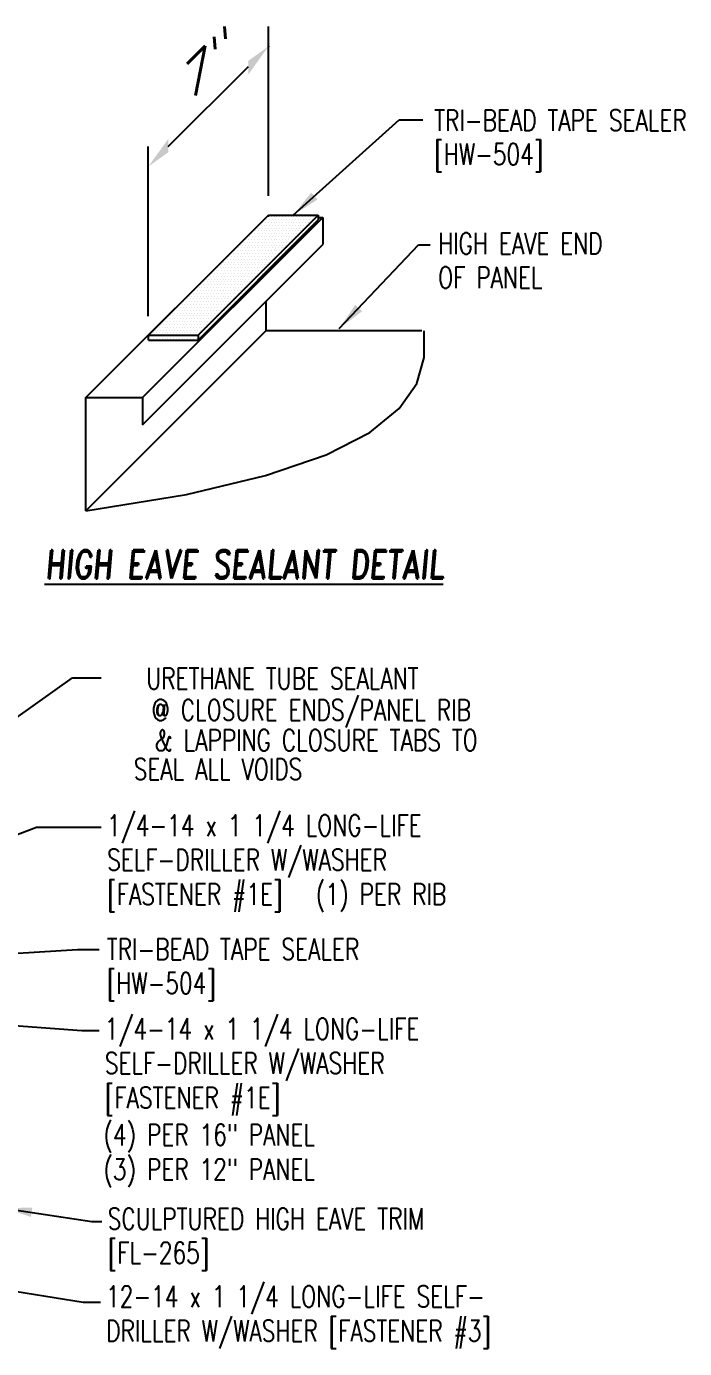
# Model space of a CAD drawing. Header units: inches. Extents: x 7.3 to 41.1, y 5.8 to 42.7.
# Drawn here: x 29.5 to 41.12, y 19.39 to 42.74 of the extents above; entities that cross this region are included whole.
import ezdxf
from ezdxf.enums import TextEntityAlignment as Align

# ---------------------------------------------------------------- set-up
doc = ezdxf.new("R2010")
doc.units = ezdxf.units.IN
doc.header["$MEASUREMENT"] = 0
for name, color, linetype in [('DIM', 2, 'Continuous'), ('LABEL', 6, 'Continuous'), ('PANEL', 11, 'Continuous'), ('TAPE', 8, 'Continuous'), ('TEXT', 2, 'Continuous')]:
    doc.layers.add(name, color=color, linetype=linetype)
doc.styles.add('ROMAND', font='romand', dxfattribs={"height": 0.075})
doc.styles.add('ROMANS', font='ROMANS.SHX', dxfattribs={"width": 0.75})
doc.styles.add('TEXT', font='SIMPLEX', dxfattribs={"width": 0.75, "height": 6})
doc.styles.add('TEXT1', font='ROMANS.shx', dxfattribs={"width": 0.75, "height": 0.375})
doc.dimstyles.new('DETAIL$7', dxfattribs={"dimscale": 4, "dimtxt": 6, "dimasz": 0.125, "dimexe": 0.0625, "dimexo": 0.125, "dimgap": 0.0625, "dimtad": 1, "dimdec": 5, "dimzin": 3, "dimdsep": 46, "dimlunit": 4, "dimtxsty": 'TEXT', "dimblk": 'ARCHTICK', "dimcen": 0.0625, "dimclrd": 7, "dimclre": 7, "dimclrt": 2, "dimadec": 0, "dimazin": 0, "dimtfac": 0.666667, "dimtdec": 5, "dimtmove": 0, "dimatfit": 3, "dimfxl": 0, "dimfrac": 2, "dimtolj": 1, "dimtzin": 3, "dimarcsym": 0})

# ---------------------------------------------------------------- blocks, each defined once
blk = doc.blocks.new('dsc-HW-504')
at = {"layer": 'TEXT', "style": 'TEXT1', "width": 0.75}
for s, p in [('TRI-BEAD TAPE SEALER', (0, 0)), ('[HW-504]', (0, -0.6))]:
    blk.add_text(s, height=0.375, dxfattribs=at).set_placement(p)
at = {"layer": 'TEXT', "style": 'TEXT1', "flags": 1}
for tag, p in [('COLOR', (0, -1.2)), ('CALC', (0, -1.2)), ('OPT1', (0, -1.2)), ('OPT2', (0, -1.2)), ('OPT3', (0, -1.2)), ('GAGE', (0, -1.2)), ('SHPLN', (0, -1.2)), ('PART', (0, -1.2)), ('DESCRIPTION', (0, -1.2)), ('MULTIPLE', (0, -1.2)), ('SPARE1', (0, -1.8)), ('SPARE2', (0, -1.8)), ('SPARE3', (0, -1.8)), ('SPARE4', (0, -1.8)), ('SPARE5', (0, -1.8)), ('SPARE6', (0, -1.8)), ('SPARE7', (0, -1.8)), ('SPARE8', (0, -1.8)), ('SPARE9', (0, -1.8)), ('SPARE10', (0, -1.8))]:
    blk.add_attdef(tag, p, '', height=0.375, dxfattribs=at)
blk = doc.blocks.new('FD-F3')
at = {"layer": 'TEXT', "style": 'TEXT1', "width": 0.75}
for s, p in [('12-14 x 1 1/4 LONG-LIFE SELF-', (0.0047, -0.0408)), ('DRILLER W/WASHER [FASTENER #3]', (0.0047, -0.1926))]:
    blk.add_text(s, height=0.09375, dxfattribs=at).set_placement(p)
blk.add_attdef('(QUANTITY)', (0.0047, -0.3444), '', height=0.0938, dxfattribs=at)
blk = doc.blocks.new('_ArchTick')
at = {"color": 0, "linetype": 'ByBlock', "const_width": 0.15}
blk.add_lwpolyline([(-0.5, -0.5), (0.5, 0.5)], dxfattribs=at)
blk = doc.blocks.new('*X19')
at = {"color": 0}
for p, q in [((73.7, 86.4), (73.7, 86.4)), ((73.725, 86.45), (73.725, 86.45)), ((73.75, 86.4), (73.75, 86.4)), ((73.775, 86.45), (73.775, 86.45)), ((73.8, 86.5), (73.8, 86.5)), ((73.8, 86.4), (73.8, 86.4)), ((73.825, 86.45), (73.825, 86.45)), ((73.85, 86.5), (73.85, 86.5)), ((73.85, 86.4), (73.85, 86.4)), ((73.875, 86.45), (73.875, 86.45)), ((73.9, 86.5), (73.9, 86.5)), ((73.9, 86.4), (73.9, 86.4)), ((73.925, 86.45), (73.925, 86.45)), ((73.95, 86.5), (73.95, 86.5)), ((73.95, 86.4), (73.95, 86.4)), ((73.975, 86.45), (73.975, 86.45)), ((74, 86.5), (74, 86.5)), ((74, 86.4), (74, 86.4)), ((74.025, 86.45), (74.025, 86.45)), ((74.05, 86.5), (74.05, 86.5)), ((74.05, 86.4), (74.05, 86.4)), ((74.075, 86.45), (74.075, 86.45)), ((74.1, 86.5), (74.1, 86.5)), ((74.1, 86.4), (74.1, 86.4)), ((74.125, 86.45), (74.125, 86.45)), ((74.15, 86.5), (74.15, 86.5)), ((74.15, 86.4), (74.15, 86.4)), ((74.175, 86.45), (74.175, 86.45)), ((74.2, 86.5), (74.2, 86.5)), ((74.2, 86.4), (74.2, 86.4)), ((74.225, 86.45), (74.225, 86.45)), ((74.25, 86.5), (74.25, 86.5)), ((74.25, 86.4), (74.25, 86.4)), ((74.275, 86.45), (74.275, 86.45)), ((74.3, 86.5), (74.3, 86.5)), ((74.3, 86.4), (74.3, 86.4)), ((74.325, 86.45), (74.325, 86.45)), ((74.35, 86.5), (74.35, 86.5)), ((74.35, 86.4), (74.35, 86.4)), ((74.375, 86.45), (74.375, 86.45)), ((74.4, 86.5), (74.4, 86.5)), ((74.4, 86.4), (74.4, 86.4)), ((74.425, 86.45), (74.425, 86.45)), ((74.45, 86.5), (74.45, 86.5)), ((74.45, 86.4), (74.45, 86.4)), ((74.475, 86.45), (74.475, 86.45)), ((74.5, 86.5), (74.5, 86.5)), ((74.5, 86.4), (74.5, 86.4)), ((74.525, 86.45), (74.525, 86.45)), ((74.55, 86.5), (74.55, 86.5)), ((74.55, 86.4), (74.55, 86.4)), ((74.575, 86.45), (74.575, 86.45)), ((74.6, 86.5), (74.6, 86.5)), ((74.6, 86.4), (74.6, 86.4)), ((74.625, 86.45), (74.625, 86.45)), ((74.675, 86.45), (74.675, 86.45)), ((73.425, 86.15), (73.425, 86.15)), ((73.475, 86.15), (73.475, 86.15)), ((73.5, 86.2), (73.5, 86.2)), ((73.525, 86.25), (73.525, 86.25)), ((73.525, 86.15), (73.525, 86.15)), ((73.55, 86.2), (73.55, 86.2)), ((73.575, 86.25), (73.575, 86.25)), ((73.575, 86.15), (73.575, 86.15)), ((73.6, 86.3), (73.6, 86.3)), ((73.6, 86.2), (73.6, 86.2)), ((73.625, 86.35), (73.625, 86.35)), ((73.625, 86.25), (73.625, 86.25)), ((73.625, 86.15), (73.625, 86.15)), ((73.65, 86.3), (73.65, 86.3)), ((73.65, 86.2), (73.65, 86.2)), ((73.675, 86.35), (73.675, 86.35)), ((73.675, 86.25), (73.675, 86.25)), ((73.675, 86.15), (73.675, 86.15)), ((73.7, 86.3), (73.7, 86.3)), ((73.7, 86.2), (73.7, 86.2)), ((73.725, 86.35), (73.725, 86.35)), ((73.725, 86.25), (73.725, 86.25)), ((73.725, 86.15), (73.725, 86.15)), ((73.75, 86.3), (73.75, 86.3)), ((73.75, 86.2), (73.75, 86.2)), ((73.775, 86.35), (73.775, 86.35)), ((73.775, 86.25), (73.775, 86.25)), ((73.775, 86.15), (73.775, 86.15)), ((73.8, 86.3), (73.8, 86.3)), ((73.8, 86.2), (73.8, 86.2)), ((73.825, 86.35), (73.825, 86.35)), ((73.825, 86.25), (73.825, 86.25)), ((73.825, 86.15), (73.825, 86.15)), ((73.85, 86.3), (73.85, 86.3)), ((73.85, 86.2), (73.85, 86.2)), ((73.875, 86.35), (73.875, 86.35)), ((73.875, 86.25), (73.875, 86.25)), ((73.875, 86.15), (73.875, 86.15)), ((73.9, 86.3), (73.9, 86.3)), ((73.9, 86.2), (73.9, 86.2)), ((73.925, 86.35), (73.925, 86.35)), ((73.925, 86.25), (73.925, 86.25)), ((73.925, 86.15), (73.925, 86.15)), ((73.95, 86.3), (73.95, 86.3)), ((73.95, 86.2), (73.95, 86.2)), ((73.975, 86.35), (73.975, 86.35)), ((73.975, 86.25), (73.975, 86.25)), ((73.975, 86.15), (73.975, 86.15)), ((74, 86.3), (74, 86.3)), ((74, 86.2), (74, 86.2)), ((74.025, 86.35), (74.025, 86.35)), ((74.025, 86.25), (74.025, 86.25)), ((74.025, 86.15), (74.025, 86.15)), ((74.05, 86.3), (74.05, 86.3)), ((74.05, 86.2), (74.05, 86.2)), ((74.075, 86.35), (74.075, 86.35)), ((74.075, 86.25), (74.075, 86.25)), ((74.075, 86.15), (74.075, 86.15)), ((74.1, 86.3), (74.1, 86.3)), ((74.1, 86.2), (74.1, 86.2)), ((74.125, 86.35), (74.125, 86.35)), ((74.125, 86.25), (74.125, 86.25)), ((74.125, 86.15), (74.125, 86.15)), ((74.15, 86.3), (74.15, 86.3)), ((74.15, 86.2), (74.15, 86.2)), ((74.175, 86.35), (74.175, 86.35)), ((74.175, 86.25), (74.175, 86.25)), ((74.175, 86.15), (74.175, 86.15)), ((74.2, 86.3), (74.2, 86.3)), ((74.2, 86.2), (74.2, 86.2)), ((74.225, 86.35), (74.225, 86.35)), ((74.225, 86.25), (74.225, 86.25)), ((74.225, 86.15), (74.225, 86.15)), ((74.25, 86.3), (74.25, 86.3)), ((74.25, 86.2), (74.25, 86.2)), ((74.275, 86.35), (74.275, 86.35)), ((74.275, 86.25), (74.275, 86.25)), ((74.275, 86.15), (74.275, 86.15)), ((74.3, 86.3), (74.3, 86.3)), ((74.3, 86.2), (74.3, 86.2)), ((74.325, 86.35), (74.325, 86.35)), ((74.325, 86.25), (74.325, 86.25)), ((74.325, 86.15), (74.325, 86.15)), ((74.35, 86.3), (74.35, 86.3)), ((74.35, 86.2), (74.35, 86.2)), ((74.375, 86.35), (74.375, 86.35)), ((74.375, 86.25), (74.375, 86.25)), ((74.375, 86.15), (74.375, 86.15)), ((74.4, 86.3), (74.4, 86.3)), ((74.4, 86.2), (74.4, 86.2)), ((74.425, 86.35), (74.425, 86.35)), ((74.425, 86.25), (74.425, 86.25)), ((74.45, 86.3), (74.45, 86.3)), ((74.475, 86.35), (74.475, 86.35)), ((74.475, 86.25), (74.475, 86.25)), ((74.5, 86.3), (74.5, 86.3)), ((74.525, 86.35), (74.525, 86.35)), ((74.575, 86.35), (74.575, 86.35)), ((73.225, 85.95), (73.225, 85.95)), ((73.275, 85.95), (73.275, 85.95)), ((73.3, 86), (73.3, 86)), ((73.325, 86.05), (73.325, 86.05)), ((73.325, 85.95), (73.325, 85.95)), ((73.35, 86), (73.35, 86)), ((73.375, 86.05), (73.375, 86.05)), ((73.375, 85.95), (73.375, 85.95)), ((73.4, 86.1), (73.4, 86.1)), ((73.4, 86), (73.4, 86)), ((73.425, 86.05), (73.425, 86.05)), ((73.425, 85.95), (73.425, 85.95)), ((73.45, 86.1), (73.45, 86.1)), ((73.45, 86), (73.45, 86)), ((73.475, 86.05), (73.475, 86.05)), ((73.475, 85.95), (73.475, 85.95)), ((73.5, 86.1), (73.5, 86.1)), ((73.5, 86), (73.5, 86)), ((73.525, 86.05), (73.525, 86.05)), ((73.525, 85.95), (73.525, 85.95)), ((73.55, 86.1), (73.55, 86.1)), ((73.55, 86), (73.55, 86)), ((73.575, 86.05), (73.575, 86.05)), ((73.575, 85.95), (73.575, 85.95)), ((73.6, 86.1), (73.6, 86.1)), ((73.6, 86), (73.6, 86)), ((73.625, 86.05), (73.625, 86.05)), ((73.625, 85.95), (73.625, 85.95)), ((73.65, 86.1), (73.65, 86.1)), ((73.65, 86), (73.65, 86)), ((73.675, 86.05), (73.675, 86.05)), ((73.675, 85.95), (73.675, 85.95)), ((73.7, 86.1), (73.7, 86.1)), ((73.7, 86), (73.7, 86)), ((73.725, 86.05), (73.725, 86.05)), ((73.725, 85.95), (73.725, 85.95)), ((73.75, 86.1), (73.75, 86.1)), ((73.75, 86), (73.75, 86)), ((73.775, 86.05), (73.775, 86.05)), ((73.775, 85.95), (73.775, 85.95)), ((73.8, 86.1), (73.8, 86.1)), ((73.8, 86), (73.8, 86)), ((73.825, 86.05), (73.825, 86.05)), ((73.825, 85.95), (73.825, 85.95)), ((73.85, 86.1), (73.85, 86.1)), ((73.85, 86), (73.85, 86)), ((73.875, 86.05), (73.875, 86.05)), ((73.875, 85.95), (73.875, 85.95)), ((73.9, 86.1), (73.9, 86.1)), ((73.9, 86), (73.9, 86)), ((73.925, 86.05), (73.925, 86.05)), ((73.925, 85.95), (73.925, 85.95)), ((73.95, 86.1), (73.95, 86.1)), ((73.95, 86), (73.95, 86)), ((73.975, 86.05), (73.975, 86.05)), ((73.975, 85.95), (73.975, 85.95)), ((74, 86.1), (74, 86.1)), ((74, 86), (74, 86)), ((74.025, 86.05), (74.025, 86.05)), ((74.025, 85.95), (74.025, 85.95)), ((74.05, 86.1), (74.05, 86.1)), ((74.05, 86), (74.05, 86)), ((74.075, 86.05), (74.075, 86.05)), ((74.075, 85.95), (74.075, 85.95)), ((74.1, 86.1), (74.1, 86.1)), ((74.1, 86), (74.1, 86)), ((74.125, 86.05), (74.125, 86.05)), ((74.125, 85.95), (74.125, 85.95)), ((74.15, 86.1), (74.15, 86.1)), ((74.15, 86), (74.15, 86)), ((74.175, 86.05), (74.175, 86.05)), ((74.175, 85.95), (74.175, 85.95)), ((74.2, 86.1), (74.2, 86.1)), ((74.2, 86), (74.2, 86)), ((74.225, 86.05), (74.225, 86.05)), ((74.25, 86.1), (74.25, 86.1)), ((74.275, 86.05), (74.275, 86.05)), ((74.3, 86.1), (74.3, 86.1)), ((73, 85.7), (73, 85.7)), ((73.025, 85.75), (73.025, 85.75)), ((73.05, 85.7), (73.05, 85.7)), ((73.075, 85.75), (73.075, 85.75)), ((73.1, 85.8), (73.1, 85.8)), ((73.1, 85.7), (73.1, 85.7)), ((73.125, 85.85), (73.125, 85.85)), ((73.125, 85.75), (73.125, 85.75)), ((73.15, 85.8), (73.15, 85.8)), ((73.15, 85.7), (73.15, 85.7)), ((73.175, 85.85), (73.175, 85.85)), ((73.175, 85.75), (73.175, 85.75)), ((73.2, 85.9), (73.2, 85.9)), ((73.2, 85.8), (73.2, 85.8)), ((73.2, 85.7), (73.2, 85.7)), ((73.225, 85.85), (73.225, 85.85)), ((73.225, 85.75), (73.225, 85.75)), ((73.25, 85.9), (73.25, 85.9)), ((73.25, 85.8), (73.25, 85.8)), ((73.25, 85.7), (73.25, 85.7)), ((73.275, 85.85), (73.275, 85.85)), ((73.275, 85.75), (73.275, 85.75)), ((73.3, 85.9), (73.3, 85.9)), ((73.3, 85.8), (73.3, 85.8)), ((73.3, 85.7), (73.3, 85.7)), ((73.325, 85.85), (73.325, 85.85)), ((73.325, 85.75), (73.325, 85.75)), ((73.35, 85.9), (73.35, 85.9)), ((73.35, 85.8), (73.35, 85.8)), ((73.35, 85.7), (73.35, 85.7)), ((73.375, 85.85), (73.375, 85.85)), ((73.375, 85.75), (73.375, 85.75)), ((73.4, 85.9), (73.4, 85.9)), ((73.4, 85.8), (73.4, 85.8)), ((73.4, 85.7), (73.4, 85.7)), ((73.425, 85.85), (73.425, 85.85)), ((73.425, 85.75), (73.425, 85.75)), ((73.45, 85.9), (73.45, 85.9)), ((73.45, 85.8), (73.45, 85.8)), ((73.45, 85.7), (73.45, 85.7)), ((73.475, 85.85), (73.475, 85.85)), ((73.475, 85.75), (73.475, 85.75)), ((73.5, 85.9), (73.5, 85.9)), ((73.5, 85.8), (73.5, 85.8)), ((73.5, 85.7), (73.5, 85.7)), ((73.525, 85.85), (73.525, 85.85)), ((73.525, 85.75), (73.525, 85.75)), ((73.55, 85.9), (73.55, 85.9)), ((73.55, 85.8), (73.55, 85.8)), ((73.55, 85.7), (73.55, 85.7)), ((73.575, 85.85), (73.575, 85.85)), ((73.575, 85.75), (73.575, 85.75)), ((73.6, 85.9), (73.6, 85.9)), ((73.6, 85.8), (73.6, 85.8)), ((73.6, 85.7), (73.6, 85.7)), ((73.625, 85.85), (73.625, 85.85)), ((73.625, 85.75), (73.625, 85.75)), ((73.65, 85.9), (73.65, 85.9)), ((73.65, 85.8), (73.65, 85.8)), ((73.65, 85.7), (73.65, 85.7)), ((73.675, 85.85), (73.675, 85.85)), ((73.675, 85.75), (73.675, 85.75)), ((73.7, 85.9), (73.7, 85.9)), ((73.7, 85.8), (73.7, 85.8)), ((73.7, 85.7), (73.7, 85.7)), ((73.725, 85.85), (73.725, 85.85)), ((73.725, 85.75), (73.725, 85.75)), ((73.75, 85.9), (73.75, 85.9)), ((73.75, 85.8), (73.75, 85.8)), ((73.75, 85.7), (73.75, 85.7)), ((73.775, 85.85), (73.775, 85.85)), ((73.775, 85.75), (73.775, 85.75)), ((73.8, 85.9), (73.8, 85.9)), ((73.8, 85.8), (73.8, 85.8)), ((73.8, 85.7), (73.8, 85.7)), ((73.825, 85.85), (73.825, 85.85)), ((73.825, 85.75), (73.825, 85.75)), ((73.85, 85.9), (73.85, 85.9)), ((73.85, 85.8), (73.85, 85.8)), ((73.85, 85.7), (73.85, 85.7)), ((73.875, 85.85), (73.875, 85.85)), ((73.875, 85.75), (73.875, 85.75)), ((73.9, 85.9), (73.9, 85.9)), ((73.9, 85.8), (73.9, 85.8)), ((73.9, 85.7), (73.9, 85.7)), ((73.925, 85.85), (73.925, 85.85)), ((73.925, 85.75), (73.925, 85.75)), ((73.95, 85.9), (73.95, 85.9)), ((73.95, 85.8), (73.95, 85.8)), ((73.975, 85.85), (73.975, 85.85)), ((73.975, 85.75), (73.975, 85.75)), ((74, 85.9), (74, 85.9)), ((74, 85.8), (74, 85.8)), ((74.025, 85.85), (74.025, 85.85)), ((74.05, 85.9), (74.05, 85.9)), ((74.075, 85.85), (74.075, 85.85)), ((74.1, 85.9), (74.1, 85.9)), ((72.725, 85.45), (72.725, 85.45)), ((72.775, 85.45), (72.775, 85.45)), ((72.8, 85.5), (72.8, 85.5)), ((72.825, 85.55), (72.825, 85.55)), ((72.825, 85.45), (72.825, 85.45)), ((72.85, 85.5), (72.85, 85.5)), ((72.875, 85.55), (72.875, 85.55)), ((72.875, 85.45), (72.875, 85.45)), ((72.9, 85.6), (72.9, 85.6)), ((72.9, 85.5), (72.9, 85.5)), ((72.925, 85.65), (72.925, 85.65)), ((72.925, 85.55), (72.925, 85.55)), ((72.925, 85.45), (72.925, 85.45)), ((72.95, 85.6), (72.95, 85.6)), ((72.95, 85.5), (72.95, 85.5)), ((72.975, 85.65), (72.975, 85.65)), ((72.975, 85.55), (72.975, 85.55)), ((72.975, 85.45), (72.975, 85.45)), ((73, 85.6), (73, 85.6)), ((73, 85.5), (73, 85.5)), ((73.025, 85.65), (73.025, 85.65)), ((73.025, 85.55), (73.025, 85.55)), ((73.025, 85.45), (73.025, 85.45)), ((73.05, 85.6), (73.05, 85.6)), ((73.05, 85.5), (73.05, 85.5)), ((73.075, 85.65), (73.075, 85.65)), ((73.075, 85.55), (73.075, 85.55)), ((73.075, 85.45), (73.075, 85.45)), ((73.1, 85.6), (73.1, 85.6)), ((73.1, 85.5), (73.1, 85.5)), ((73.125, 85.65), (73.125, 85.65)), ((73.125, 85.55), (73.125, 85.55)), ((73.125, 85.45), (73.125, 85.45)), ((73.15, 85.6), (73.15, 85.6)), ((73.15, 85.5), (73.15, 85.5)), ((73.175, 85.65), (73.175, 85.65)), ((73.175, 85.55), (73.175, 85.55)), ((73.175, 85.45), (73.175, 85.45)), ((73.2, 85.6), (73.2, 85.6)), ((73.2, 85.5), (73.2, 85.5)), ((73.225, 85.65), (73.225, 85.65)), ((73.225, 85.55), (73.225, 85.55)), ((73.225, 85.45), (73.225, 85.45)), ((73.25, 85.6), (73.25, 85.6)), ((73.25, 85.5), (73.25, 85.5)), ((73.275, 85.65), (73.275, 85.65)), ((73.275, 85.55), (73.275, 85.55)), ((73.275, 85.45), (73.275, 85.45)), ((73.3, 85.6), (73.3, 85.6)), ((73.3, 85.5), (73.3, 85.5)), ((73.325, 85.65), (73.325, 85.65)), ((73.325, 85.55), (73.325, 85.55)), ((73.325, 85.45), (73.325, 85.45)), ((73.35, 85.6), (73.35, 85.6)), ((73.35, 85.5), (73.35, 85.5)), ((73.375, 85.65), (73.375, 85.65)), ((73.375, 85.55), (73.375, 85.55)), ((73.375, 85.45), (73.375, 85.45)), ((73.4, 85.6), (73.4, 85.6)), ((73.4, 85.5), (73.4, 85.5)), ((73.425, 85.65), (73.425, 85.65)), ((73.425, 85.55), (73.425, 85.55)), ((73.425, 85.45), (73.425, 85.45)), ((73.45, 85.6), (73.45, 85.6)), ((73.45, 85.5), (73.45, 85.5)), ((73.475, 85.65), (73.475, 85.65)), ((73.475, 85.55), (73.475, 85.55)), ((73.475, 85.45), (73.475, 85.45)), ((73.5, 85.6), (73.5, 85.6)), ((73.5, 85.5), (73.5, 85.5)), ((73.525, 85.65), (73.525, 85.65)), ((73.525, 85.55), (73.525, 85.55)), ((73.525, 85.45), (73.525, 85.45)), ((73.55, 85.6), (73.55, 85.6)), ((73.55, 85.5), (73.55, 85.5)), ((73.575, 85.65), (73.575, 85.65)), ((73.575, 85.55), (73.575, 85.55)), ((73.575, 85.45), (73.575, 85.45)), ((73.6, 85.6), (73.6, 85.6)), ((73.6, 85.5), (73.6, 85.5)), ((73.625, 85.65), (73.625, 85.65)), ((73.625, 85.55), (73.625, 85.55)), ((73.625, 85.45), (73.625, 85.45)), ((73.65, 85.6), (73.65, 85.6)), ((73.65, 85.5), (73.65, 85.5)), ((73.675, 85.65), (73.675, 85.65)), ((73.675, 85.55), (73.675, 85.55)), ((73.675, 85.45), (73.675, 85.45)), ((73.7, 85.6), (73.7, 85.6)), ((73.7, 85.5), (73.7, 85.5)), ((73.725, 85.65), (73.725, 85.65)), ((73.725, 85.55), (73.725, 85.55)), ((73.75, 85.6), (73.75, 85.6)), ((73.775, 85.65), (73.775, 85.65)), ((73.775, 85.55), (73.775, 85.55)), ((73.8, 85.6), (73.8, 85.6)), ((73.825, 85.65), (73.825, 85.65)), ((73.875, 85.65), (73.875, 85.65)), ((72.525, 85.25), (72.525, 85.25)), ((72.575, 85.25), (72.575, 85.25)), ((72.6, 85.3), (72.6, 85.3)), ((72.625, 85.35), (72.625, 85.35)), ((72.625, 85.25), (72.625, 85.25)), ((72.65, 85.3), (72.65, 85.3)), ((72.675, 85.35), (72.675, 85.35)), ((72.675, 85.25), (72.675, 85.25)), ((72.7, 85.4), (72.7, 85.4)), ((72.7, 85.3), (72.7, 85.3)), ((72.725, 85.35), (72.725, 85.35)), ((72.725, 85.25), (72.725, 85.25)), ((72.75, 85.4), (72.75, 85.4)), ((72.75, 85.3), (72.75, 85.3)), ((72.775, 85.35), (72.775, 85.35)), ((72.775, 85.25), (72.775, 85.25)), ((72.8, 85.4), (72.8, 85.4)), ((72.8, 85.3), (72.8, 85.3)), ((72.825, 85.35), (72.825, 85.35)), ((72.825, 85.25), (72.825, 85.25)), ((72.85, 85.4), (72.85, 85.4)), ((72.85, 85.3), (72.85, 85.3)), ((72.875, 85.35), (72.875, 85.35)), ((72.875, 85.25), (72.875, 85.25)), ((72.9, 85.4), (72.9, 85.4)), ((72.9, 85.3), (72.9, 85.3)), ((72.925, 85.35), (72.925, 85.35)), ((72.925, 85.25), (72.925, 85.25)), ((72.95, 85.4), (72.95, 85.4)), ((72.95, 85.3), (72.95, 85.3)), ((72.975, 85.35), (72.975, 85.35)), ((72.975, 85.25), (72.975, 85.25)), ((73, 85.4), (73, 85.4)), ((73, 85.3), (73, 85.3)), ((73.025, 85.35), (73.025, 85.35)), ((73.025, 85.25), (73.025, 85.25)), ((73.05, 85.4), (73.05, 85.4)), ((73.05, 85.3), (73.05, 85.3)), ((73.075, 85.35), (73.075, 85.35)), ((73.075, 85.25), (73.075, 85.25)), ((73.1, 85.4), (73.1, 85.4)), ((73.1, 85.3), (73.1, 85.3)), ((73.125, 85.35), (73.125, 85.35)), ((73.125, 85.25), (73.125, 85.25)), ((73.15, 85.4), (73.15, 85.4)), ((73.15, 85.3), (73.15, 85.3)), ((73.175, 85.35), (73.175, 85.35)), ((73.175, 85.25), (73.175, 85.25)), ((73.2, 85.4), (73.2, 85.4)), ((73.2, 85.3), (73.2, 85.3)), ((73.225, 85.35), (73.225, 85.35)), ((73.225, 85.25), (73.225, 85.25)), ((73.25, 85.4), (73.25, 85.4)), ((73.25, 85.3), (73.25, 85.3)), ((73.275, 85.35), (73.275, 85.35)), ((73.275, 85.25), (73.275, 85.25)), ((73.3, 85.4), (73.3, 85.4)), ((73.3, 85.3), (73.3, 85.3)), ((73.325, 85.35), (73.325, 85.35)), ((73.325, 85.25), (73.325, 85.25)), ((73.35, 85.4), (73.35, 85.4)), ((73.35, 85.3), (73.35, 85.3)), ((73.375, 85.35), (73.375, 85.35)), ((73.375, 85.25), (73.375, 85.25)), ((73.4, 85.4), (73.4, 85.4)), ((73.4, 85.3), (73.4, 85.3)), ((73.425, 85.35), (73.425, 85.35)), ((73.425, 85.25), (73.425, 85.25)), ((73.45, 85.4), (73.45, 85.4)), ((73.45, 85.3), (73.45, 85.3)), ((73.475, 85.35), (73.475, 85.35)), ((73.475, 85.25), (73.475, 85.25)), ((73.5, 85.4), (73.5, 85.4)), ((73.5, 85.3), (73.5, 85.3)), ((73.525, 85.35), (73.525, 85.35)), ((73.55, 85.4), (73.55, 85.4)), ((73.575, 85.35), (73.575, 85.35)), ((73.6, 85.4), (73.6, 85.4)), ((72.3, 85), (72.3, 85)), ((72.325, 85.05), (72.325, 85.05)), ((72.35, 85), (72.35, 85)), ((72.375, 85.05), (72.375, 85.05)), ((72.4, 85.1), (72.4, 85.1)), ((72.4, 85), (72.4, 85)), ((72.425, 85.15), (72.425, 85.15)), ((72.425, 85.05), (72.425, 85.05)), ((72.45, 85.1), (72.45, 85.1)), ((72.45, 85), (72.45, 85)), ((72.475, 85.15), (72.475, 85.15)), ((72.475, 85.05), (72.475, 85.05)), ((72.5, 85.2), (72.5, 85.2)), ((72.5, 85.1), (72.5, 85.1)), ((72.5, 85), (72.5, 85)), ((72.525, 85.15), (72.525, 85.15)), ((72.525, 85.05), (72.525, 85.05)), ((72.55, 85.2), (72.55, 85.2)), ((72.55, 85.1), (72.55, 85.1)), ((72.55, 85), (72.55, 85)), ((72.575, 85.15), (72.575, 85.15)), ((72.575, 85.05), (72.575, 85.05)), ((72.6, 85.2), (72.6, 85.2)), ((72.6, 85.1), (72.6, 85.1)), ((72.6, 85), (72.6, 85)), ((72.625, 85.15), (72.625, 85.15)), ((72.625, 85.05), (72.625, 85.05)), ((72.65, 85.2), (72.65, 85.2)), ((72.65, 85.1), (72.65, 85.1)), ((72.65, 85), (72.65, 85)), ((72.675, 85.15), (72.675, 85.15)), ((72.675, 85.05), (72.675, 85.05)), ((72.7, 85.2), (72.7, 85.2)), ((72.7, 85.1), (72.7, 85.1)), ((72.7, 85), (72.7, 85)), ((72.725, 85.15), (72.725, 85.15)), ((72.725, 85.05), (72.725, 85.05)), ((72.75, 85.2), (72.75, 85.2)), ((72.75, 85.1), (72.75, 85.1)), ((72.75, 85), (72.75, 85)), ((72.775, 85.15), (72.775, 85.15)), ((72.775, 85.05), (72.775, 85.05)), ((72.8, 85.2), (72.8, 85.2)), ((72.8, 85.1), (72.8, 85.1)), ((72.8, 85), (72.8, 85)), ((72.825, 85.15), (72.825, 85.15)), ((72.825, 85.05), (72.825, 85.05)), ((72.85, 85.2), (72.85, 85.2)), ((72.85, 85.1), (72.85, 85.1)), ((72.85, 85), (72.85, 85)), ((72.875, 85.15), (72.875, 85.15)), ((72.875, 85.05), (72.875, 85.05)), ((72.9, 85.2), (72.9, 85.2)), ((72.9, 85.1), (72.9, 85.1)), ((72.9, 85), (72.9, 85)), ((72.925, 85.15), (72.925, 85.15)), ((72.925, 85.05), (72.925, 85.05)), ((72.95, 85.2), (72.95, 85.2)), ((72.95, 85.1), (72.95, 85.1)), ((72.95, 85), (72.95, 85)), ((72.975, 85.15), (72.975, 85.15)), ((72.975, 85.05), (72.975, 85.05)), ((73, 85.2), (73, 85.2)), ((73, 85.1), (73, 85.1)), ((73, 85), (73, 85)), ((73.025, 85.15), (73.025, 85.15)), ((73.025, 85.05), (73.025, 85.05)), ((73.05, 85.2), (73.05, 85.2)), ((73.05, 85.1), (73.05, 85.1)), ((73.05, 85), (73.05, 85)), ((73.075, 85.15), (73.075, 85.15)), ((73.075, 85.05), (73.075, 85.05)), ((73.1, 85.2), (73.1, 85.2)), ((73.1, 85.1), (73.1, 85.1)), ((73.1, 85), (73.1, 85)), ((73.125, 85.15), (73.125, 85.15)), ((73.125, 85.05), (73.125, 85.05)), ((73.15, 85.2), (73.15, 85.2)), ((73.15, 85.1), (73.15, 85.1)), ((73.15, 85), (73.15, 85)), ((73.175, 85.15), (73.175, 85.15)), ((73.175, 85.05), (73.175, 85.05)), ((73.2, 85.2), (73.2, 85.2)), ((73.2, 85.1), (73.2, 85.1)), ((73.2, 85), (73.2, 85)), ((73.225, 85.15), (73.225, 85.15)), ((73.225, 85.05), (73.225, 85.05)), ((73.25, 85.2), (73.25, 85.2)), ((73.25, 85.1), (73.25, 85.1)), ((73.275, 85.15), (73.275, 85.15)), ((73.275, 85.05), (73.275, 85.05)), ((73.3, 85.2), (73.3, 85.2)), ((73.3, 85.1), (73.3, 85.1)), ((73.325, 85.15), (73.325, 85.15)), ((73.35, 85.2), (73.35, 85.2)), ((73.375, 85.15), (73.375, 85.15)), ((73.4, 85.2), (73.4, 85.2)), ((72.025, 84.75), (72.025, 84.75)), ((72.075, 84.75), (72.075, 84.75)), ((72.1, 84.8), (72.1, 84.8)), ((72.125, 84.85), (72.125, 84.85)), ((72.125, 84.75), (72.125, 84.75)), ((72.15, 84.8), (72.15, 84.8)), ((72.175, 84.85), (72.175, 84.85)), ((72.175, 84.75), (72.175, 84.75)), ((72.2, 84.9), (72.2, 84.9)), ((72.2, 84.8), (72.2, 84.8)), ((72.225, 84.95), (72.225, 84.95)), ((72.225, 84.85), (72.225, 84.85)), ((72.225, 84.75), (72.225, 84.75)), ((72.25, 84.9), (72.25, 84.9)), ((72.25, 84.8), (72.25, 84.8)), ((72.275, 84.95), (72.275, 84.95)), ((72.275, 84.85), (72.275, 84.85)), ((72.275, 84.75), (72.275, 84.75)), ((72.3, 84.9), (72.3, 84.9)), ((72.3, 84.8), (72.3, 84.8)), ((72.325, 84.95), (72.325, 84.95)), ((72.325, 84.85), (72.325, 84.85)), ((72.325, 84.75), (72.325, 84.75)), ((72.35, 84.9), (72.35, 84.9)), ((72.35, 84.8), (72.35, 84.8)), ((72.375, 84.95), (72.375, 84.95)), ((72.375, 84.85), (72.375, 84.85)), ((72.375, 84.75), (72.375, 84.75)), ((72.4, 84.9), (72.4, 84.9)), ((72.4, 84.8), (72.4, 84.8)), ((72.425, 84.95), (72.425, 84.95)), ((72.425, 84.85), (72.425, 84.85)), ((72.425, 84.75), (72.425, 84.75)), ((72.45, 84.9), (72.45, 84.9)), ((72.45, 84.8), (72.45, 84.8)), ((72.475, 84.95), (72.475, 84.95)), ((72.475, 84.85), (72.475, 84.85)), ((72.475, 84.75), (72.475, 84.75)), ((72.5, 84.9), (72.5, 84.9)), ((72.5, 84.8), (72.5, 84.8)), ((72.525, 84.95), (72.525, 84.95)), ((72.525, 84.85), (72.525, 84.85)), ((72.525, 84.75), (72.525, 84.75)), ((72.55, 84.9), (72.55, 84.9)), ((72.55, 84.8), (72.55, 84.8)), ((72.575, 84.95), (72.575, 84.95)), ((72.575, 84.85), (72.575, 84.85)), ((72.575, 84.75), (72.575, 84.75)), ((72.6, 84.9), (72.6, 84.9)), ((72.6, 84.8), (72.6, 84.8)), ((72.625, 84.95), (72.625, 84.95)), ((72.625, 84.85), (72.625, 84.85)), ((72.625, 84.75), (72.625, 84.75)), ((72.65, 84.9), (72.65, 84.9)), ((72.65, 84.8), (72.65, 84.8)), ((72.675, 84.95), (72.675, 84.95)), ((72.675, 84.85), (72.675, 84.85)), ((72.675, 84.75), (72.675, 84.75)), ((72.7, 84.9), (72.7, 84.9)), ((72.7, 84.8), (72.7, 84.8)), ((72.725, 84.95), (72.725, 84.95)), ((72.725, 84.85), (72.725, 84.85)), ((72.725, 84.75), (72.725, 84.75)), ((72.75, 84.9), (72.75, 84.9)), ((72.75, 84.8), (72.75, 84.8)), ((72.775, 84.95), (72.775, 84.95)), ((72.775, 84.85), (72.775, 84.85)), ((72.775, 84.75), (72.775, 84.75)), ((72.8, 84.9), (72.8, 84.9)), ((72.8, 84.8), (72.8, 84.8)), ((72.825, 84.95), (72.825, 84.95)), ((72.825, 84.85), (72.825, 84.85)), ((72.825, 84.75), (72.825, 84.75)), ((72.85, 84.9), (72.85, 84.9)), ((72.85, 84.8), (72.85, 84.8)), ((72.875, 84.95), (72.875, 84.95)), ((72.875, 84.85), (72.875, 84.85)), ((72.875, 84.75), (72.875, 84.75)), ((72.9, 84.9), (72.9, 84.9)), ((72.9, 84.8), (72.9, 84.8)), ((72.925, 84.95), (72.925, 84.95)), ((72.925, 84.85), (72.925, 84.85)), ((72.925, 84.75), (72.925, 84.75)), ((72.95, 84.9), (72.95, 84.9)), ((72.95, 84.8), (72.95, 84.8)), ((72.975, 84.95), (72.975, 84.95)), ((72.975, 84.85), (72.975, 84.85)), ((72.975, 84.75), (72.975, 84.75)), ((73, 84.9), (73, 84.9)), ((73, 84.8), (73, 84.8)), ((73.025, 84.95), (73.025, 84.95)), ((73.025, 84.85), (73.025, 84.85)), ((73.05, 84.9), (73.05, 84.9)), ((73.075, 84.95), (73.075, 84.95)), ((73.075, 84.85), (73.075, 84.85)), ((73.1, 84.9), (73.1, 84.9)), ((73.125, 84.95), (73.125, 84.95)), ((73.175, 84.95), (73.175, 84.95)), ((71.825, 84.55), (71.825, 84.55)), ((71.875, 84.55), (71.875, 84.55)), ((71.9, 84.6), (71.9, 84.6)), ((71.925, 84.65), (71.925, 84.65)), ((71.925, 84.55), (71.925, 84.55)), ((71.95, 84.6), (71.95, 84.6)), ((71.975, 84.65), (71.975, 84.65)), ((71.975, 84.55), (71.975, 84.55)), ((72, 84.7), (72, 84.7)), ((72, 84.6), (72, 84.6)), ((72.025, 84.65), (72.025, 84.65)), ((72.025, 84.55), (72.025, 84.55)), ((72.05, 84.7), (72.05, 84.7)), ((72.05, 84.6), (72.05, 84.6)), ((72.075, 84.65), (72.075, 84.65)), ((72.075, 84.55), (72.075, 84.55)), ((72.1, 84.7), (72.1, 84.7)), ((72.1, 84.6), (72.1, 84.6)), ((72.125, 84.65), (72.125, 84.65)), ((72.125, 84.55), (72.125, 84.55)), ((72.15, 84.7), (72.15, 84.7)), ((72.15, 84.6), (72.15, 84.6)), ((72.175, 84.65), (72.175, 84.65)), ((72.175, 84.55), (72.175, 84.55)), ((72.2, 84.7), (72.2, 84.7)), ((72.2, 84.6), (72.2, 84.6)), ((72.225, 84.65), (72.225, 84.65)), ((72.225, 84.55), (72.225, 84.55)), ((72.25, 84.7), (72.25, 84.7)), ((72.25, 84.6), (72.25, 84.6)), ((72.275, 84.65), (72.275, 84.65)), ((72.275, 84.55), (72.275, 84.55)), ((72.3, 84.7), (72.3, 84.7)), ((72.3, 84.6), (72.3, 84.6)), ((72.325, 84.65), (72.325, 84.65)), ((72.325, 84.55), (72.325, 84.55)), ((72.35, 84.7), (72.35, 84.7)), ((72.35, 84.6), (72.35, 84.6)), ((72.375, 84.65), (72.375, 84.65)), ((72.375, 84.55), (72.375, 84.55)), ((72.4, 84.7), (72.4, 84.7)), ((72.4, 84.6), (72.4, 84.6)), ((72.425, 84.65), (72.425, 84.65)), ((72.425, 84.55), (72.425, 84.55)), ((72.45, 84.7), (72.45, 84.7)), ((72.45, 84.6), (72.45, 84.6)), ((72.475, 84.65), (72.475, 84.65)), ((72.475, 84.55), (72.475, 84.55)), ((72.5, 84.7), (72.5, 84.7)), ((72.5, 84.6), (72.5, 84.6)), ((72.525, 84.65), (72.525, 84.65)), ((72.525, 84.55), (72.525, 84.55)), ((72.55, 84.7), (72.55, 84.7)), ((72.55, 84.6), (72.55, 84.6)), ((72.575, 84.65), (72.575, 84.65)), ((72.575, 84.55), (72.575, 84.55)), ((72.6, 84.7), (72.6, 84.7)), ((72.6, 84.6), (72.6, 84.6)), ((72.625, 84.65), (72.625, 84.65)), ((72.625, 84.55), (72.625, 84.55)), ((72.65, 84.7), (72.65, 84.7)), ((72.65, 84.6), (72.65, 84.6)), ((72.675, 84.65), (72.675, 84.65)), ((72.675, 84.55), (72.675, 84.55)), ((72.7, 84.7), (72.7, 84.7)), ((72.7, 84.6), (72.7, 84.6)), ((72.725, 84.65), (72.725, 84.65)), ((72.725, 84.55), (72.725, 84.55)), ((72.75, 84.7), (72.75, 84.7)), ((72.75, 84.6), (72.75, 84.6)), ((72.775, 84.65), (72.775, 84.65)), ((72.775, 84.55), (72.775, 84.55)), ((72.8, 84.7), (72.8, 84.7)), ((72.8, 84.6), (72.8, 84.6)), ((72.825, 84.65), (72.825, 84.65)), ((72.85, 84.7), (72.85, 84.7)), ((72.875, 84.65), (72.875, 84.65)), ((72.9, 84.7), (72.9, 84.7)), ((71.7, 84.4), (71.7, 84.4)), ((71.725, 84.45), (71.725, 84.45)), ((71.725, 84.35), (71.725, 84.35)), ((71.75, 84.4), (71.75, 84.4)), ((71.775, 84.45), (71.775, 84.45)), ((71.775, 84.35), (71.775, 84.35)), ((71.8, 84.5), (71.8, 84.5)), ((71.8, 84.4), (71.8, 84.4)), ((71.825, 84.45), (71.825, 84.45)), ((71.825, 84.35), (71.825, 84.35)), ((71.85, 84.5), (71.85, 84.5)), ((71.85, 84.4), (71.85, 84.4)), ((71.875, 84.45), (71.875, 84.45)), ((71.875, 84.35), (71.875, 84.35)), ((71.9, 84.5), (71.9, 84.5)), ((71.9, 84.4), (71.9, 84.4)), ((71.925, 84.45), (71.925, 84.45)), ((71.925, 84.35), (71.925, 84.35)), ((71.95, 84.5), (71.95, 84.5)), ((71.95, 84.4), (71.95, 84.4)), ((71.975, 84.45), (71.975, 84.45)), ((71.975, 84.35), (71.975, 84.35)), ((72, 84.5), (72, 84.5)), ((72, 84.4), (72, 84.4)), ((72.025, 84.45), (72.025, 84.45)), ((72.025, 84.35), (72.025, 84.35)), ((72.05, 84.5), (72.05, 84.5)), ((72.05, 84.4), (72.05, 84.4)), ((72.075, 84.45), (72.075, 84.45)), ((72.075, 84.35), (72.075, 84.35)), ((72.1, 84.5), (72.1, 84.5)), ((72.1, 84.4), (72.1, 84.4)), ((72.125, 84.45), (72.125, 84.45)), ((72.125, 84.35), (72.125, 84.35)), ((72.15, 84.5), (72.15, 84.5)), ((72.15, 84.4), (72.15, 84.4)), ((72.175, 84.45), (72.175, 84.45)), ((72.175, 84.35), (72.175, 84.35)), ((72.2, 84.5), (72.2, 84.5)), ((72.2, 84.4), (72.2, 84.4)), ((72.225, 84.45), (72.225, 84.45)), ((72.225, 84.35), (72.225, 84.35)), ((72.25, 84.5), (72.25, 84.5)), ((72.25, 84.4), (72.25, 84.4)), ((72.275, 84.45), (72.275, 84.45)), ((72.275, 84.35), (72.275, 84.35)), ((72.3, 84.5), (72.3, 84.5)), ((72.3, 84.4), (72.3, 84.4)), ((72.325, 84.45), (72.325, 84.45)), ((72.325, 84.35), (72.325, 84.35)), ((72.35, 84.5), (72.35, 84.5)), ((72.35, 84.4), (72.35, 84.4)), ((72.375, 84.45), (72.375, 84.45)), ((72.375, 84.35), (72.375, 84.35)), ((72.4, 84.5), (72.4, 84.5)), ((72.4, 84.4), (72.4, 84.4)), ((72.425, 84.45), (72.425, 84.45)), ((72.425, 84.35), (72.425, 84.35)), ((72.45, 84.5), (72.45, 84.5)), ((72.45, 84.4), (72.45, 84.4)), ((72.475, 84.45), (72.475, 84.45)), ((72.475, 84.35), (72.475, 84.35)), ((72.5, 84.5), (72.5, 84.5)), ((72.5, 84.4), (72.5, 84.4)), ((72.525, 84.45), (72.525, 84.45)), ((72.525, 84.35), (72.525, 84.35)), ((72.55, 84.5), (72.55, 84.5)), ((72.55, 84.4), (72.55, 84.4)), ((72.575, 84.45), (72.575, 84.45)), ((72.575, 84.35), (72.575, 84.35)), ((72.6, 84.5), (72.6, 84.5)), ((72.6, 84.4), (72.6, 84.4)), ((72.625, 84.45), (72.625, 84.45)), ((72.65, 84.5), (72.65, 84.5)), ((72.675, 84.45), (72.675, 84.45)), ((72.7, 84.5), (72.7, 84.5))]:
    blk.add_line(p, q, dxfattribs=at)
blk = doc.blocks.new('LAY-LAB')
at = {"layer": 'LABEL', "color": 6, "style": 'ROMAND', "oblique": 5, "width": 0.75}
blk.add_attdef('LAY-LAB', (0.017, 0.0362), '', height=0.1875, dxfattribs=at)
blk = doc.blocks.new('FD-F1E')
at = {"layer": 'TEXT', "style": 'TEXT1', "width": 0.75}
for s, p in [('1/4-14 x 1 1/4 LONG-LIFE', (0.0047, -0.0408)), ('SELF-DRILLER W/WASHER', (0.0047, -0.1926)), ('[FASTENER #1E]', (0.0047, -0.3444))]:
    blk.add_text(s, height=0.09375, dxfattribs=at).set_placement(p)
blk.add_attdef('(QUANTITY)', (0.9263, -0.3444), '', height=0.0938, dxfattribs=at)

msp = doc.modelspace()

# ---------------------------------------------------------------- linework, layer by layer
at = {"layer": 'DIM', "color": 7, "linetype": 'ByBlock'}
for p, q in [((33.771, 39.74463), (33.771, 42.73731)), ((32.00323, 40.61599), (33.41745, 42.03021)), ((31.64968, 37.62331), (31.64968, 40.61599))]:
    msp.add_line(p, q, dxfattribs=at)
msp.add_point((33.771, 42.38376), dxfattribs=at)
for points in [[(33.41745, 42.13122), (33.41745, 41.88841), (33.771, 42.38376)], [(32.00323, 40.75206), (32.00323, 40.51498), (31.64968, 40.26244)]]:
    msp.add_solid(points, dxfattribs=at)
at = {"layer": 'PANEL'}
for p, q in [((30.5488, 36.1847), (33.73078, 39.36668)), ((31.5488, 36.1847), (34.73078, 39.36668)), ((34.65081, 39.36668), (34.73078, 39.36668)), ((34.73078, 39.36668), (34.73078, 38.88807)), ((31.5488, 35.70609), (34.73078, 38.88807)), ((33.73078, 37.36668), (33.73078, 37.88807)), ((30.5488, 34.1847), (33.73078, 37.36668)), ((33.73078, 37.36668), (36.47905, 37.36668)), ((30.5488, 34.1847), (30.5488, 36.1847)), ((30.5488, 36.1847), (31.5488, 36.1847)), ((31.5488, 36.1847), (31.5488, 35.70609))]:
    msp.add_line(p, q, dxfattribs=at)
msp.add_lwpolyline([(30.5488, 34.1847), (32.32241, 34.47575), (33.72285, 34.80716), (34.78999, 35.17391), (35.56372, 35.57094), (36.08392, 35.99323), (36.39049, 36.43575), (36.52332, 36.89347), (36.52227, 37.36133)], dxfattribs=at)
at = {"layer": 'TAPE'}
for p, q in [((31.65449, 37.28688), (33.77581, 39.4082)), ((32.52949, 37.28688), (34.65081, 39.4082)), ((32.52949, 37.20047), (34.65081, 39.32179)), ((33.77581, 39.4082), (34.65081, 39.4082)), ((34.65081, 39.4082), (34.65081, 39.32179)), ((31.65449, 37.28688), (32.52949, 37.28688)), ((31.65449, 37.20047), (31.65449, 37.28688)), ((31.65449, 37.20047), (32.52949, 37.20047)), ((32.52949, 37.28688), (32.52949, 37.20047))]:
    msp.add_line(p, q, dxfattribs=at)
at = {"layer": 'TAPE', "linetype": 'ByBlock'}
for p in [(33.771, 39.39108), (31.64968, 37.26976)]:
    msp.add_point(p, dxfattribs=at)

# ---------------------------------------------------------------- block references
at = {"layer": 'LABEL', "xscale": 2.666666666666686, "yscale": 2.666666666666679, "zscale": 2.66666666666668}
msp.add_blockref('LAY-LAB', (29.78121, 32.89392), dxfattribs=at).add_auto_attribs({'LAY-LAB': '%%UHIGH EAVE SEALANT DETAIL'})
at = {"layer": 'TAPE'}
msp.add_blockref('*X19', (-40.02839, -47.12385), dxfattribs=at)
at = {"layer": 'TEXT'}
for p in [(36.69854, 40.89291), (30.91536, 26.25715)]:
    msp.add_blockref('dsc-HW-504', p, dxfattribs=at)
at = {"layer": 'TEXT', "xscale": 4, "yscale": 4, "zscale": 4}
msp.add_blockref('FD-F1E', (30.9037, 28.60671), dxfattribs=at).add_auto_attribs({'(QUANTITY)': '(1) PER RIB'})
for name, p in [('FD-F1E', (30.86249, 25.01427)), ('FD-F3', (30.88581, 20.28987))]:
    msp.add_blockref(name, p, dxfattribs=at)

# ---------------------------------------------------------------- texts
at = {"layer": 'DIM', "style": 'ROMANS', "oblique": 40, "width": 1.5}
msp.add_text('7"', height=0.5, rotation=45, dxfattribs=at).set_placement((32.32312, 41.35677))
at = {"layer": 'TEXT', "style": 'TEXT1', "width": 0.75}
for s, p in [('HIGH EAVE END ', (36.76889, 38.71646)), ('OF PANEL', (36.76889, 38.11646)), ('(4) PER 16" PANEL', (30.85592, 22.98236)), ('(3) PER 12" PANEL', (30.85592, 22.37143)), ('SCULPTURED HIGH EAVE TRIM', (30.93258, 21.49753)), ('[FL-265]', (30.93258, 20.89753))]:
    msp.add_text(s, height=0.375, dxfattribs=at).set_placement(p)
for s, p in [('URETHANE TUBE SEALANT', (36.42364, 31.03816)), ('@ CLOSURE ENDS/PANEL RIB', (37.34597, 30.48194)), ('& LAPPING CLOSURE TABS TO', (37.46778, 29.94762)), ('SEAL ALL VOIDS', (34.36964, 29.43577))]:
    msp.add_text(s, height=0.375, dxfattribs=at).set_placement(p, align=Align.RIGHT)

# ---------------------------------------------------------------- leaders
for points in [[(25.39339, 27.75657), (30.31286, 31.23461), (30.81578, 31.23461)], [(25.46039, 27.01817), (29.67502, 28.59896), (30.81578, 28.59896)], [(26.01345, 26.16974), (30.40199, 26.44141), (30.7838, 26.44141)], [(25.82738, 25.36381), (30.47761, 25.00848), (30.78507, 25.00848)], [(29.09502, 21.87535), (30.65546, 21.63862), (30.83112, 21.63862)], [(24.50139, 21.18638), (30.49711, 20.21232), (30.80614, 20.21232)]]:
    msp.add_leader(points, dimstyle='DETAIL$7')
at = {"layer": 'DIM'}
for points in [[(34.21173, 39.4082), (36.08153, 41.0885), (36.49929, 41.0885)], [(35.02183, 37.40181), (36.42243, 38.8822), (36.63131, 38.8822)]]:
    msp.add_leader(points, dimstyle='DETAIL$7', dxfattribs=at)

doc.saveas('drawing.dxf')
